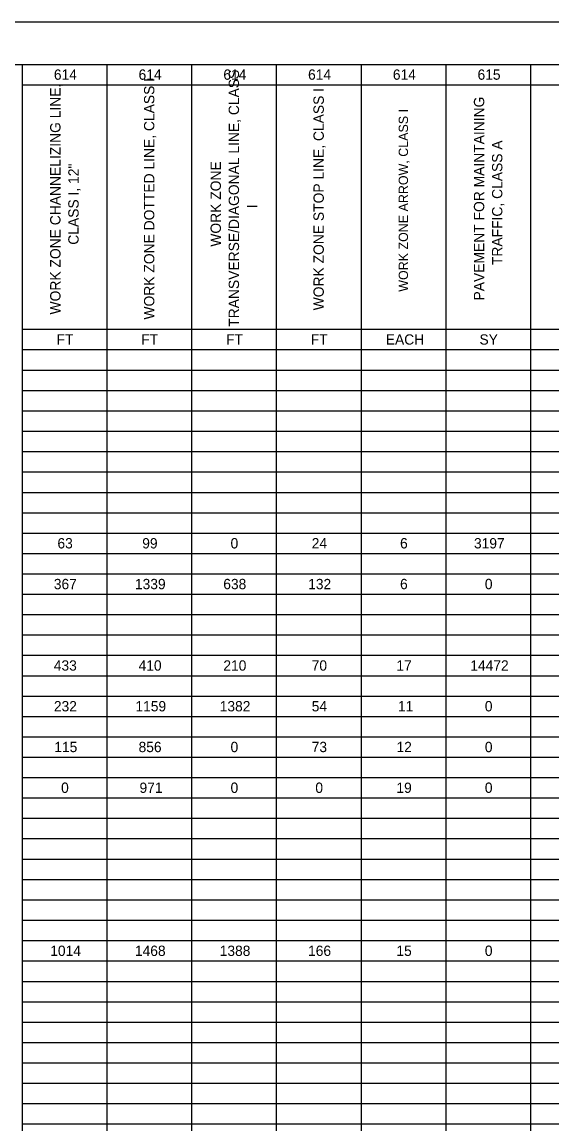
# Model space of a CAD drawing. Extents: x 0 to 34, y 0 to 22.
# Drawn here: x 20.99 to 27.25, y 9 to 22 of the extents above; entities that cross this region are included whole.
import ezdxf

# ---------------------------------------------------------------- set-up
doc = ezdxf.new("R2010")
doc.units = 0
for name, color, linetype in [('SH_Border', 7, 'Continuous'), ('SH_Cut_Line', 7, 'Continuous'), ('SH_Data', 7, 'Continuous'), ('SH_Text', 7, 'Continuous')]:
    doc.layers.add(name, color=color, linetype=linetype)

msp = doc.modelspace()

# ---------------------------------------------------------------- linework, layer by layer
at = {"layer": 'SH_Border'}
msp.add_lwpolyline([(1.5, 21.5), (33.5, 21.5), (33.5, 0.5), (1.5, 0.5)], close=True, dxfattribs=at)
at = {"layer": 'SH_Cut_Line'}
msp.add_lwpolyline([(0, 0), (34, 0), (34, 22), (0, 22)], close=True, dxfattribs=at)
at = {"layer": 'SH_Data'}
for p, q in [((20.994, 21.5), (21.994, 21.5)), ((20.994, 21.5), (20.994, 21.26)), ((21.994, 21.5), (24.996, 21.5)), ((21.994, 21.5), (21.994, 21.26)), ((22.995, 21.5), (22.995, 21.26)), ((23.995, 21.5), (23.995, 21.26)), ((24.996, 21.5), (26.997, 21.5)), ((24.996, 21.5), (24.996, 21.26)), ((25.997, 21.5), (25.997, 21.26)), ((26.997, 21.5), (32, 21.5)), ((26.997, 21.5), (26.997, 21.26)), ((20.994, 21.26), (21.994, 21.26)), ((20.994, 21.26), (20.994, 21.019)), ((21.994, 21.26), (24.996, 21.26)), ((21.994, 21.26), (21.994, 21.019)), ((22.995, 21.26), (22.995, 21.019)), ((23.995, 21.26), (23.995, 21.019)), ((24.996, 21.26), (26.997, 21.26)), ((24.996, 21.26), (24.996, 21.019)), ((25.997, 21.26), (25.997, 21.019)), ((26.997, 21.26), (32, 21.26)), ((26.997, 21.26), (26.997, 21.019)), ((20.994, 21.019), (20.994, 20.779)), ((21.994, 21.019), (21.994, 20.779)), ((22.995, 21.019), (22.995, 20.779)), ((23.995, 21.019), (23.995, 20.779)), ((24.996, 21.019), (24.996, 20.779)), ((25.997, 21.019), (25.997, 20.779)), ((26.997, 21.019), (26.997, 20.779)), ((20.994, 20.779), (20.994, 20.538)), ((21.994, 20.779), (21.994, 20.538)), ((22.995, 20.779), (22.995, 20.538)), ((23.995, 20.779), (23.995, 20.538)), ((24.996, 20.779), (24.996, 20.538)), ((25.997, 20.779), (25.997, 20.538)), ((26.997, 20.779), (26.997, 20.538)), ((20.994, 20.538), (20.994, 20.298)), ((21.994, 20.538), (21.994, 20.298)), ((22.995, 20.538), (22.995, 20.298)), ((23.995, 20.538), (23.995, 20.298)), ((24.996, 20.538), (24.996, 20.298)), ((25.997, 20.538), (25.997, 20.298)), ((26.997, 20.538), (26.997, 20.298)), ((20.994, 20.298), (20.994, 20.057)), ((21.994, 20.298), (21.994, 20.057)), ((22.995, 20.298), (22.995, 20.057)), ((23.995, 20.298), (23.995, 20.057)), ((24.996, 20.298), (24.996, 20.057)), ((25.997, 20.298), (25.997, 20.057)), ((26.997, 20.298), (26.997, 20.057)), ((20.994, 20.057), (20.994, 19.817)), ((21.994, 20.057), (21.994, 19.817)), ((22.995, 20.057), (22.995, 19.817)), ((23.995, 20.057), (23.995, 19.817)), ((24.996, 20.057), (24.996, 19.817)), ((25.997, 20.057), (25.997, 19.817)), ((26.997, 20.057), (26.997, 19.817)), ((20.994, 19.817), (20.994, 19.336)), ((21.994, 19.817), (21.994, 19.336)), ((22.995, 19.817), (22.995, 19.336)), ((23.995, 19.817), (23.995, 19.336)), ((24.996, 19.817), (24.996, 19.336)), ((25.997, 19.817), (25.997, 19.336)), ((26.997, 19.817), (26.997, 19.336)), ((20.994, 19.336), (20.994, 18.615)), ((21.994, 19.336), (21.994, 18.615)), ((22.995, 19.336), (22.995, 18.615)), ((23.995, 19.336), (23.995, 18.615)), ((24.996, 19.336), (24.996, 18.615)), ((25.997, 19.336), (25.997, 18.615)), ((26.997, 19.336), (26.997, 18.615)), ((20.994, 18.615), (20.994, 18.374)), ((21.994, 18.615), (21.994, 18.374)), ((22.995, 18.615), (22.995, 18.374)), ((23.995, 18.615), (23.995, 18.374)), ((24.996, 18.615), (24.996, 18.374)), ((25.997, 18.615), (25.997, 18.374)), ((26.997, 18.615), (26.997, 18.374)), ((20.994, 18.374), (21.994, 18.374)), ((20.994, 18.374), (20.994, 17.893)), ((21.994, 18.374), (24.996, 18.374)), ((21.994, 18.374), (21.994, 17.893)), ((22.995, 18.374), (22.995, 17.893)), ((23.995, 18.374), (23.995, 17.893)), ((24.996, 18.374), (26.997, 18.374)), ((24.996, 18.374), (24.996, 17.893)), ((25.997, 18.374), (25.997, 17.893)), ((26.997, 18.374), (32, 18.374)), ((26.997, 18.374), (26.997, 17.893)), ((20.994, 18.134), (21.994, 18.134)), ((21.994, 18.134), (24.996, 18.134)), ((24.996, 18.134), (26.997, 18.134)), ((26.997, 18.134), (32, 18.134)), ((20.994, 17.893), (21.994, 17.893)), ((20.994, 17.893), (20.994, 17.653)), ((21.994, 17.893), (24.996, 17.893)), ((21.994, 17.893), (21.994, 17.653)), ((22.995, 17.893), (22.995, 17.653)), ((23.995, 17.893), (23.995, 17.653)), ((24.996, 17.893), (26.997, 17.893)), ((24.996, 17.893), (24.996, 17.653)), ((25.997, 17.893), (25.997, 17.653)), ((26.997, 17.893), (32, 17.893)), ((26.997, 17.893), (26.997, 17.653)), ((20.994, 17.653), (21.994, 17.653)), ((20.994, 17.653), (20.994, 16.691)), ((21.994, 17.653), (24.996, 17.653)), ((21.994, 17.653), (21.994, 16.691)), ((22.995, 17.653), (22.995, 16.691)), ((23.995, 17.653), (23.995, 16.691)), ((24.996, 17.653), (26.997, 17.653)), ((24.996, 17.653), (24.996, 16.691)), ((25.997, 17.653), (25.997, 16.691)), ((26.997, 17.653), (32, 17.653)), ((26.997, 17.653), (26.997, 16.691)), ((20.994, 17.412), (21.994, 17.412)), ((21.994, 17.412), (24.996, 17.412)), ((24.996, 17.412), (26.997, 17.412)), ((26.997, 17.412), (32, 17.412)), ((20.994, 17.172), (21.994, 17.172)), ((21.994, 17.172), (24.996, 17.172)), ((24.996, 17.172), (26.997, 17.172)), ((26.997, 17.172), (32, 17.172)), ((20.994, 16.931), (21.994, 16.931)), ((21.994, 16.931), (24.996, 16.931)), ((24.996, 16.931), (26.997, 16.931)), ((26.997, 16.931), (32, 16.931)), ((20.994, 16.691), (21.994, 16.691)), ((20.994, 16.691), (20.994, 16.45)), ((21.994, 16.691), (24.996, 16.691)), ((21.994, 16.691), (21.994, 16.45)), ((22.995, 16.691), (22.995, 16.45)), ((23.995, 16.691), (23.995, 16.45)), ((24.996, 16.691), (26.997, 16.691)), ((24.996, 16.691), (24.996, 16.45)), ((25.997, 16.691), (25.997, 16.45)), ((26.997, 16.691), (32, 16.691)), ((26.997, 16.691), (26.997, 16.45)), ((20.994, 16.45), (21.994, 16.45)), ((20.994, 16.45), (20.994, 15.969)), ((21.994, 16.45), (24.996, 16.45)), ((21.994, 16.45), (21.994, 15.969)), ((22.995, 16.45), (22.995, 15.969)), ((23.995, 16.45), (23.995, 15.969)), ((24.996, 16.45), (26.997, 16.45)), ((24.996, 16.45), (24.996, 15.969)), ((25.997, 16.45), (25.997, 15.969)), ((26.997, 16.45), (32, 16.45)), ((26.997, 16.45), (26.997, 15.969)), ((20.994, 16.21), (21.994, 16.21)), ((21.994, 16.21), (24.996, 16.21)), ((24.996, 16.21), (26.997, 16.21)), ((26.997, 16.21), (32, 16.21)), ((20.994, 15.969), (21.994, 15.969)), ((20.994, 15.969), (20.994, 15.489)), ((21.994, 15.969), (24.996, 15.969)), ((21.994, 15.969), (21.994, 15.489)), ((22.995, 15.969), (22.995, 15.489)), ((23.995, 15.969), (23.995, 15.489)), ((24.996, 15.969), (26.997, 15.969)), ((24.996, 15.969), (24.996, 15.489)), ((25.997, 15.969), (25.997, 15.489)), ((26.997, 15.969), (32, 15.969)), ((26.997, 15.969), (26.997, 15.489)), ((20.994, 15.729), (21.994, 15.729)), ((21.994, 15.729), (24.996, 15.729)), ((24.996, 15.729), (26.997, 15.729)), ((26.997, 15.729), (32, 15.729)), ((20.994, 15.489), (21.994, 15.489)), ((20.994, 15.489), (20.994, 15.248)), ((21.994, 15.489), (24.996, 15.489)), ((21.994, 15.489), (21.994, 15.248)), ((22.995, 15.489), (22.995, 15.248)), ((23.995, 15.489), (23.995, 15.248)), ((24.996, 15.489), (26.997, 15.489)), ((24.996, 15.489), (24.996, 15.248)), ((25.997, 15.489), (25.997, 15.248)), ((26.997, 15.489), (32, 15.489)), ((26.997, 15.489), (26.997, 15.248)), ((20.994, 15.248), (21.994, 15.248)), ((20.994, 15.248), (20.994, 14.767)), ((21.994, 15.248), (24.996, 15.248)), ((21.994, 15.248), (21.994, 14.767)), ((22.995, 15.248), (22.995, 14.767)), ((23.995, 15.248), (23.995, 14.767)), ((24.996, 15.248), (26.997, 15.248)), ((24.996, 15.248), (24.996, 14.767)), ((25.997, 15.248), (25.997, 14.767)), ((26.997, 15.248), (32, 15.248)), ((26.997, 15.248), (26.997, 14.767)), ((20.994, 15.008), (21.994, 15.008)), ((21.994, 15.008), (24.996, 15.008)), ((24.996, 15.008), (26.997, 15.008)), ((26.997, 15.008), (32, 15.008)), ((20.994, 14.767), (21.994, 14.767)), ((20.994, 14.767), (20.994, 14.527)), ((21.994, 14.767), (24.996, 14.767)), ((21.994, 14.767), (21.994, 14.527)), ((22.995, 14.767), (22.995, 14.527)), ((23.995, 14.767), (23.995, 14.527)), ((24.996, 14.767), (26.997, 14.767)), ((24.996, 14.767), (24.996, 14.527)), ((25.997, 14.767), (25.997, 14.527)), ((26.997, 14.767), (32, 14.767)), ((26.997, 14.767), (26.997, 14.527)), ((20.994, 14.527), (21.994, 14.527)), ((20.994, 14.527), (20.994, 13.805)), ((21.994, 14.527), (24.996, 14.527)), ((21.994, 14.527), (21.994, 13.805)), ((22.995, 14.527), (22.995, 13.805)), ((23.995, 14.527), (23.995, 13.805)), ((24.996, 14.527), (26.997, 14.527)), ((24.996, 14.527), (24.996, 13.805)), ((25.997, 14.527), (25.997, 13.805)), ((26.997, 14.527), (32, 14.527)), ((26.997, 14.527), (26.997, 13.805)), ((20.994, 14.286), (21.994, 14.286)), ((21.994, 14.286), (24.996, 14.286)), ((24.996, 14.286), (26.997, 14.286)), ((26.997, 14.286), (32, 14.286)), ((20.994, 14.046), (21.994, 14.046)), ((21.994, 14.046), (24.996, 14.046)), ((24.996, 14.046), (26.997, 14.046)), ((26.997, 14.046), (32, 14.046)), ((20.994, 13.805), (21.994, 13.805)), ((20.994, 13.805), (20.994, 13.324)), ((21.994, 13.805), (24.996, 13.805)), ((21.994, 13.805), (21.994, 13.324)), ((22.995, 13.805), (22.995, 13.324)), ((23.995, 13.805), (23.995, 13.324)), ((24.996, 13.805), (26.997, 13.805)), ((24.996, 13.805), (24.996, 13.324)), ((25.997, 13.805), (25.997, 13.324)), ((26.997, 13.805), (32, 13.805)), ((26.997, 13.805), (26.997, 13.324)), ((20.994, 13.565), (21.994, 13.565)), ((21.994, 13.565), (24.996, 13.565)), ((24.996, 13.565), (26.997, 13.565)), ((26.997, 13.565), (32, 13.565)), ((20.994, 13.324), (21.994, 13.324)), ((20.994, 13.324), (20.994, 12.603)), ((21.994, 13.324), (24.996, 13.324)), ((21.994, 13.324), (21.994, 12.603)), ((22.995, 13.324), (22.995, 12.603)), ((23.995, 13.324), (23.995, 12.603)), ((24.996, 13.324), (26.997, 13.324)), ((24.996, 13.324), (24.996, 12.603)), ((25.997, 13.324), (25.997, 12.603)), ((26.997, 13.324), (32, 13.324)), ((26.997, 13.324), (26.997, 12.603)), ((20.994, 13.084), (21.994, 13.084)), ((21.994, 13.084), (24.996, 13.084)), ((24.996, 13.084), (26.997, 13.084)), ((26.997, 13.084), (32, 13.084)), ((20.994, 12.844), (21.994, 12.844)), ((21.994, 12.844), (24.996, 12.844)), ((24.996, 12.844), (26.997, 12.844)), ((26.997, 12.844), (32, 12.844)), ((20.994, 12.603), (21.994, 12.603)), ((20.994, 12.603), (20.994, 12.122)), ((21.994, 12.603), (24.996, 12.603)), ((21.994, 12.603), (21.994, 12.122)), ((22.995, 12.603), (22.995, 12.122)), ((23.995, 12.603), (23.995, 12.122)), ((24.996, 12.603), (26.997, 12.603)), ((24.996, 12.603), (24.996, 12.122)), ((25.997, 12.603), (25.997, 12.122)), ((26.997, 12.603), (32, 12.603)), ((26.997, 12.603), (26.997, 12.122)), ((20.994, 12.363), (21.994, 12.363)), ((21.994, 12.363), (24.996, 12.363)), ((24.996, 12.363), (26.997, 12.363)), ((26.997, 12.363), (32, 12.363)), ((20.994, 12.122), (21.994, 12.122)), ((20.994, 12.122), (20.994, 11.401)), ((21.994, 12.122), (24.996, 12.122)), ((21.994, 12.122), (21.994, 11.401)), ((22.995, 12.122), (22.995, 11.401)), ((23.995, 12.122), (23.995, 11.401)), ((24.996, 12.122), (26.997, 12.122)), ((24.996, 12.122), (24.996, 11.401)), ((25.997, 12.122), (25.997, 11.401)), ((26.997, 12.122), (32, 12.122)), ((26.997, 12.122), (26.997, 11.401)), ((20.994, 11.882), (21.994, 11.882)), ((21.994, 11.882), (24.996, 11.882)), ((24.996, 11.882), (26.997, 11.882)), ((26.997, 11.882), (32, 11.882)), ((20.994, 11.641), (21.994, 11.641)), ((21.994, 11.641), (24.996, 11.641)), ((24.996, 11.641), (26.997, 11.641)), ((26.997, 11.641), (32, 11.641)), ((20.994, 11.401), (21.994, 11.401)), ((20.994, 11.401), (20.994, 10.92)), ((21.994, 11.401), (24.996, 11.401)), ((21.994, 11.401), (21.994, 10.92)), ((22.995, 11.401), (22.995, 10.92)), ((23.995, 11.401), (23.995, 10.92)), ((24.996, 11.401), (26.997, 11.401)), ((24.996, 11.401), (24.996, 10.92)), ((25.997, 11.401), (25.997, 10.92)), ((26.997, 11.401), (32, 11.401)), ((26.997, 11.401), (26.997, 10.92)), ((20.994, 11.16), (21.994, 11.16)), ((21.994, 11.16), (24.996, 11.16)), ((24.996, 11.16), (26.997, 11.16)), ((26.997, 11.16), (32, 11.16)), ((20.994, 10.92), (21.994, 10.92)), ((20.994, 10.92), (20.994, 10.198)), ((21.994, 10.92), (24.996, 10.92)), ((21.994, 10.92), (21.994, 10.198)), ((22.995, 10.92), (22.995, 10.198)), ((23.995, 10.92), (23.995, 10.198)), ((24.996, 10.92), (26.997, 10.92)), ((24.996, 10.92), (24.996, 10.198)), ((25.997, 10.92), (25.997, 10.198)), ((26.997, 10.92), (32, 10.92)), ((26.997, 10.92), (26.997, 10.198)), ((20.994, 10.679), (21.994, 10.679)), ((21.994, 10.679), (24.996, 10.679)), ((24.996, 10.679), (26.997, 10.679)), ((26.997, 10.679), (32, 10.679)), ((20.994, 10.439), (21.994, 10.439)), ((21.994, 10.439), (24.996, 10.439)), ((24.996, 10.439), (26.997, 10.439)), ((26.997, 10.439), (32, 10.439)), ((20.994, 10.198), (21.994, 10.198)), ((20.994, 10.198), (20.994, 9.718)), ((21.994, 10.198), (24.996, 10.198)), ((21.994, 10.198), (21.994, 9.718)), ((22.995, 10.198), (22.995, 9.718)), ((23.995, 10.198), (23.995, 9.718)), ((24.996, 10.198), (26.997, 10.198)), ((24.996, 10.198), (24.996, 9.718)), ((25.997, 10.198), (25.997, 9.718)), ((26.997, 10.198), (32, 10.198)), ((26.997, 10.198), (26.997, 9.718)), ((20.994, 9.958), (21.994, 9.958)), ((21.994, 9.958), (24.996, 9.958)), ((24.996, 9.958), (26.997, 9.958)), ((26.997, 9.958), (32, 9.958)), ((20.994, 9.718), (21.994, 9.718)), ((20.994, 9.718), (20.994, 8.996)), ((21.994, 9.718), (24.996, 9.718)), ((21.994, 9.718), (21.994, 8.996)), ((22.995, 9.718), (22.995, 8.996)), ((23.995, 9.718), (23.995, 8.996)), ((24.996, 9.718), (26.997, 9.718)), ((24.996, 9.718), (24.996, 8.996)), ((25.997, 9.718), (25.997, 8.996)), ((26.997, 9.718), (32, 9.718)), ((26.997, 9.718), (26.997, 8.996)), ((20.994, 9.477), (21.994, 9.477)), ((21.994, 9.477), (24.996, 9.477)), ((24.996, 9.477), (26.997, 9.477)), ((26.997, 9.477), (32, 9.477)), ((20.994, 9.237), (21.994, 9.237)), ((21.994, 9.237), (24.996, 9.237)), ((24.996, 9.237), (26.997, 9.237)), ((26.997, 9.237), (32, 9.237)), ((20.994, 8.996), (21.994, 8.996)), ((20.994, 8.996), (20.994, 8.515)), ((21.994, 8.996), (24.996, 8.996)), ((21.994, 8.996), (21.994, 8.515)), ((22.995, 8.996), (22.995, 8.515)), ((23.995, 8.996), (23.995, 8.515)), ((24.996, 8.996), (26.997, 8.996)), ((24.996, 8.996), (24.996, 8.515)), ((25.997, 8.996), (25.997, 8.515)), ((26.997, 8.996), (32, 8.996)), ((26.997, 8.996), (26.997, 8.515))]:
    msp.add_line(p, q, dxfattribs=at)

# ---------------------------------------------------------------- texts
at = {"layer": 'SH_Text'}
for s, height, p in [('614', 0.1217, (21.37, 21.319)), ('614', 0.1217, (22.37, 21.319)), ('614', 0.1217, (23.371, 21.319)), ('614', 0.1217, (24.371, 21.319)), ('614', 0.1217, (25.372, 21.319)), ('615', 0.1217, (26.372, 21.319)), ('FT', 0.1217, (21.402, 18.193)), ('FT', 0.1217, (22.402, 18.193)), ('FT', 0.1217, (23.403, 18.193)), ('FT', 0.1217, (24.403, 18.193)), ('EACH', 0.1217, (25.289, 18.193)), ('SY', 0.1217, (26.395, 18.193)), ('63', 0.1217, (21.412, 15.788)), ('99', 0.1217, (22.413, 15.788)), ('0', 0.122, (23.456, 15.788)), ('24', 0.1217, (24.414, 15.788)), ('6', 0.122, (25.457, 15.788)), ('3197', 0.1217, (26.33, 15.788)), ('367', 0.1217, (21.369, 15.307)), ('1339', 0.1217, (22.327, 15.307)), ('638', 0.1217, (23.37, 15.307)), ('132', 0.1217, (24.372, 15.307)), ('6', 0.122, (25.457, 15.307)), ('0', 0.122, (26.458, 15.307)), ('433', 0.1217, (21.369, 14.346)), ('410', 0.1217, (22.37, 14.346)), ('210', 0.1217, (23.371, 14.346)), ('70', 0.1217, (24.414, 14.346)), ('17', 0.1217, (25.414, 14.346)), ('14472', 0.1217, (26.287, 14.346)), ('232', 0.1217, (21.37, 13.865)), ('1159', 0.1217, (22.333, 13.865)), ('1382', 0.1217, (23.328, 13.865)), ('54', 0.1217, (24.414, 13.865)), ('11', 0.1217, (25.431, 13.865)), ('0', 0.122, (26.458, 13.865)), ('115', 0.1217, (21.375, 13.384)), ('856', 0.1217, (22.37, 13.384)), ('0', 0.122, (23.456, 13.384)), ('73', 0.1217, (24.414, 13.384)), ('12', 0.1217, (25.415, 13.384)), ('0', 0.122, (26.458, 13.384)), ('0', 0.122, (21.455, 12.903)), ('971', 0.1217, (22.381, 12.903)), ('0', 0.122, (23.456, 12.903)), ('0', 0.122, (24.457, 12.903)), ('19', 0.1217, (25.414, 12.903)), ('0', 0.122, (26.458, 12.903)), ('1014', 0.1217, (21.327, 10.979)), ('1468', 0.1217, (22.327, 10.979)), ('1388', 0.1217, (23.328, 10.979)), ('166', 0.1217, (24.371, 10.979)), ('15', 0.1217, (25.414, 10.979)), ('0', 0.122, (26.458, 10.979))]:
    msp.add_text(s, height=height, dxfattribs=at).set_placement(p)
for s, height, p in [('TRANSVERSE/DIAGONAL LINE, CLASS ', 0.1222, (23.556, 18.404)), ('WORK ZONE CHANNELIZING LINE, ', 0.1222, (21.448, 18.549)), ('WORK ZONE DOTTED LINE, CLASS I', 0.1222, (22.556, 18.489)), ('WORK ZONE STOP LINE, CLASS I', 0.1222, (24.557, 18.598)), ('PAVEMENT FOR MAINTAINING ', 0.1222, (26.451, 18.714)), ('WORK ZONE ARROW, CLASS I', 0.10998, (25.551, 18.817)), ('TRAFFIC, CLASS A', 0.1222, (26.665, 19.132)), ('CLASS I, 12"', 0.1222, (21.662, 19.372)), ('WORK ZONE ', 0.1222, (23.342, 19.349)), ('I', 0.122, (23.77, 19.802))]:
    msp.add_text(s, height=height, rotation=90, dxfattribs=at).set_placement(p)

doc.saveas('drawing.dxf')
